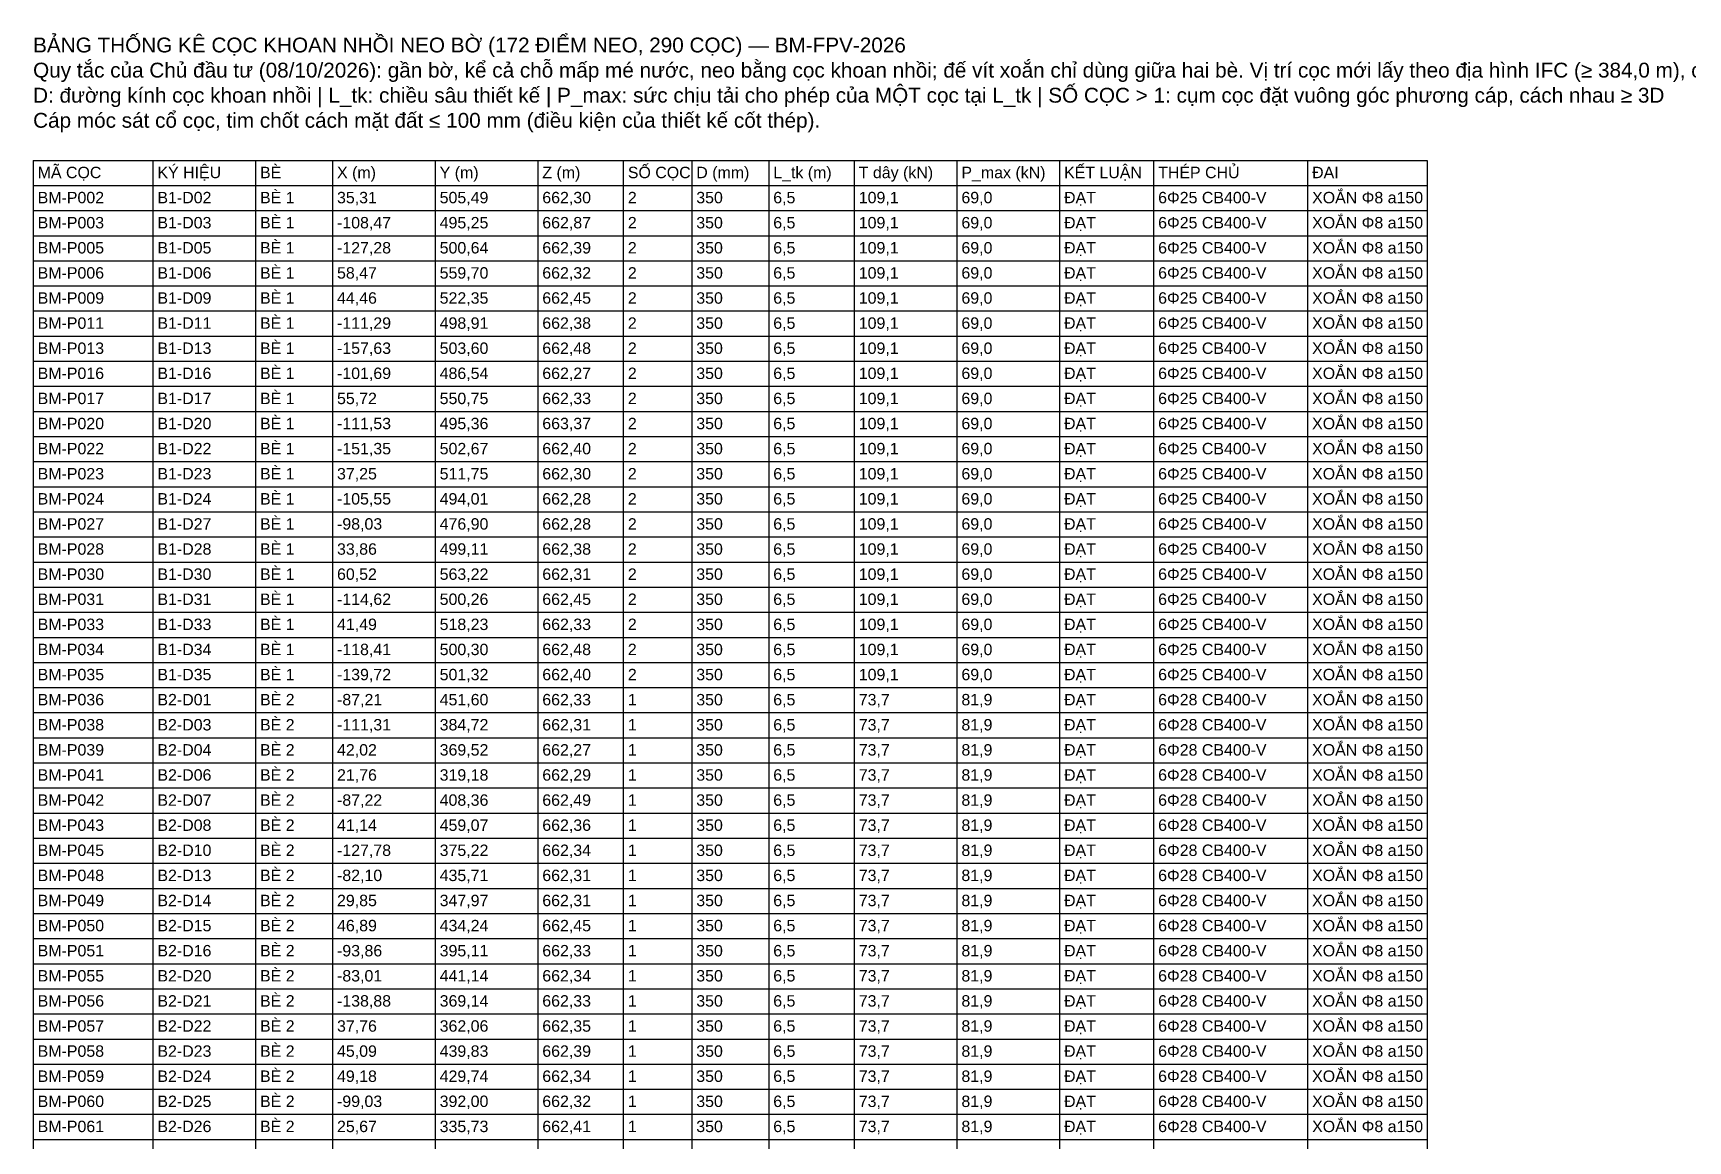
# Model space of a CAD drawing. Header units: metres. Extents: x -660 to 930, y -128 to 633.
# Drawn here: x 201 to 375.1, y 515.4 to 631.9 of the extents above; entities that cross this region are included whole.
import ezdxf

# ---------------------------------------------------------------- set-up
doc = ezdxf.new("R2010")
doc.units = ezdxf.units.M
doc.layers.add('07_BANG_THONG_KE_COC_BO', color=7, linetype='Continuous')
doc.styles.add('VN', font='arial.ttf')

msp = doc.modelspace()

# ---------------------------------------------------------------- linework, layer by layer
at = {"layer": '07_BANG_THONG_KE_COC_BO'}
for p, q in [((200.97, 618.488), (347.67, 618.488)), ((200.97, 618.488), (200.97, 161.768)), ((213.57, 618.488), (213.57, 161.768)), ((224.37, 618.488), (224.37, 161.768)), ((232.47, 618.488), (232.47, 161.768)), ((243.27, 618.488), (243.27, 161.768)), ((254.07, 618.488), (254.07, 161.768)), ((263.07, 618.488), (263.07, 161.768)), ((270.27, 618.488), (270.27, 161.768)), ((278.37, 618.488), (278.37, 161.768)), ((287.37, 618.488), (287.37, 161.768)), ((298.17, 618.488), (298.17, 161.768)), ((308.97, 618.488), (308.97, 161.768)), ((318.87, 618.488), (318.87, 161.768)), ((335.07, 618.488), (335.07, 161.768)), ((347.67, 618.488), (347.67, 161.768)), ((200.97, 615.848), (347.67, 615.848)), ((200.97, 613.208), (347.67, 613.208)), ((200.97, 610.568), (347.67, 610.568)), ((200.97, 607.928), (347.67, 607.928)), ((200.97, 605.288), (347.67, 605.288)), ((200.97, 602.648), (347.67, 602.648)), ((200.97, 600.008), (347.67, 600.008)), ((200.97, 597.368), (347.67, 597.368)), ((200.97, 594.728), (347.67, 594.728)), ((200.97, 592.088), (347.67, 592.088)), ((200.97, 589.448), (347.67, 589.448)), ((200.97, 586.808), (347.67, 586.808)), ((200.97, 584.168), (347.67, 584.168)), ((200.97, 581.528), (347.67, 581.528)), ((200.97, 578.888), (347.67, 578.888)), ((200.97, 576.248), (347.67, 576.248)), ((200.97, 573.608), (347.67, 573.608)), ((200.97, 570.968), (347.67, 570.968)), ((200.97, 568.328), (347.67, 568.328)), ((200.97, 565.688), (347.67, 565.688)), ((200.97, 563.048), (347.67, 563.048)), ((200.97, 560.408), (347.67, 560.408)), ((200.97, 557.768), (347.67, 557.768)), ((200.97, 555.128), (347.67, 555.128)), ((200.97, 552.488), (347.67, 552.488)), ((200.97, 549.848), (347.67, 549.848)), ((200.97, 547.208), (347.67, 547.208)), ((200.97, 544.568), (347.67, 544.568)), ((200.97, 541.928), (347.67, 541.928)), ((200.97, 539.288), (347.67, 539.288)), ((200.97, 536.648), (347.67, 536.648)), ((200.97, 534.008), (347.67, 534.008)), ((200.97, 531.368), (347.67, 531.368)), ((200.97, 528.728), (347.67, 528.728)), ((200.97, 526.088), (347.67, 526.088)), ((200.97, 523.448), (347.67, 523.448)), ((200.97, 520.808), (347.67, 520.808)), ((200.97, 518.168), (347.67, 518.168)), ((200.97, 515.528), (347.67, 515.528))]:
    msp.add_line(p, q, dxfattribs=at)

# ---------------------------------------------------------------- texts
at = {"layer": '07_BANG_THONG_KE_COC_BO', "style": 'VN'}
for s, height, p in [('BẢNG THỐNG KÊ CỌC KHOAN NHỒI NEO BỜ (172 ĐIỂM NEO, 290 CỌC) — BM-FPV-2026', 1.56, (200.97, 629.84)), ('Quy tắc của Chủ đầu tư (08/10/2026): gần bờ, kể cả chỗ mấp mé nước, neo bằng cọc khoan nhồi; đế vít xoắn chỉ dùng giữa hai bè. Vị trí cọc mới lấy theo địa hình IFC (≥ 384,0 m), chưa phải khảo sát.', 1.56, (200.97, 627.2)), ('D: đường kính cọc khoan nhồi | L_tk: chiều sâu thiết kế | P_max: sức chịu tải cho phép của MỘT cọc tại L_tk | SỐ CỌC > 1: cụm cọc đặt vuông góc phương cáp, cách nhau ≥ 3D', 1.56, (200.97, 624.56)), ('Cáp móc sát cổ cọc, tim chốt cách mặt đất ≤ 100 mm (điều kiện của thiết kế cốt thép).', 1.56, (200.97, 621.92)), ('MÃ CỌC', 1.2, (201.45, 616.616)), ('KÝ HIỆU', 1.2, (214.05, 616.616)), ('SỐ CỌC', 1.2, (263.55, 616.616)), ('KẾT LUẬN', 1.2, (309.45, 616.616)), ('THÉP CHỦ', 1.2, (319.35, 616.616)), ('BÈ', 1.2, (224.85, 616.616)), ('X (m)', 1.2, (232.95, 616.616)), ('Y (m)', 1.2, (243.75, 616.616)), ('Z (m)', 1.2, (254.55, 616.616)), ('D (mm)', 1.2, (270.75, 616.616)), ('L_tk (m)', 1.2, (278.85, 616.616)), ('T dây (kN)', 1.2, (287.85, 616.616)), ('P_max (kN)', 1.2, (298.65, 616.616)), ('ĐAI', 1.2, (335.55, 616.616)), ('BM-P002', 1.2, (201.45, 613.976)), ('B1-D02', 1.2, (214.05, 613.976)), ('BÈ 1', 1.2, (224.85, 613.976)), ('35,31', 1.2, (232.95, 613.976)), ('505,49', 1.2, (243.75, 613.976)), ('662,30', 1.2, (254.55, 613.976)), ('2', 1.2, (263.55, 613.976)), ('350', 1.2, (270.75, 613.976)), ('6,5', 1.2, (278.85, 613.976)), ('109,1', 1.2, (287.85, 613.976)), ('69,0', 1.2, (298.65, 613.976)), ('ĐẠT', 1.2, (309.45, 613.976)), ('6Φ25 CB400-V', 1.2, (319.35, 613.976)), ('XOẮN Φ8 a150', 1.2, (335.55, 613.976)), ('BM-P003', 1.2, (201.45, 611.336)), ('B1-D03', 1.2, (214.05, 611.336)), ('BÈ 1', 1.2, (224.85, 611.336)), ('-108,47', 1.2, (232.95, 611.336)), ('495,25', 1.2, (243.75, 611.336)), ('662,87', 1.2, (254.55, 611.336)), ('2', 1.2, (263.55, 611.336)), ('350', 1.2, (270.75, 611.336)), ('6,5', 1.2, (278.85, 611.336)), ('109,1', 1.2, (287.85, 611.336)), ('69,0', 1.2, (298.65, 611.336)), ('ĐẠT', 1.2, (309.45, 611.336)), ('6Φ25 CB400-V', 1.2, (319.35, 611.336)), ('XOẮN Φ8 a150', 1.2, (335.55, 611.336)), ('BM-P005', 1.2, (201.45, 608.696)), ('B1-D05', 1.2, (214.05, 608.696)), ('BÈ 1', 1.2, (224.85, 608.696)), ('-127,28', 1.2, (232.95, 608.696)), ('500,64', 1.2, (243.75, 608.696)), ('662,39', 1.2, (254.55, 608.696)), ('2', 1.2, (263.55, 608.696)), ('350', 1.2, (270.75, 608.696)), ('6,5', 1.2, (278.85, 608.696)), ('109,1', 1.2, (287.85, 608.696)), ('69,0', 1.2, (298.65, 608.696)), ('ĐẠT', 1.2, (309.45, 608.696)), ('6Φ25 CB400-V', 1.2, (319.35, 608.696)), ('XOẮN Φ8 a150', 1.2, (335.55, 608.696)), ('BM-P006', 1.2, (201.45, 606.056)), ('B1-D06', 1.2, (214.05, 606.056)), ('BÈ 1', 1.2, (224.85, 606.056)), ('58,47', 1.2, (232.95, 606.056)), ('559,70', 1.2, (243.75, 606.056)), ('662,32', 1.2, (254.55, 606.056)), ('2', 1.2, (263.55, 606.056)), ('350', 1.2, (270.75, 606.056)), ('6,5', 1.2, (278.85, 606.056)), ('109,1', 1.2, (287.85, 606.056)), ('69,0', 1.2, (298.65, 606.056)), ('ĐẠT', 1.2, (309.45, 606.056)), ('6Φ25 CB400-V', 1.2, (319.35, 606.056)), ('XOẮN Φ8 a150', 1.2, (335.55, 606.056)), ('BM-P009', 1.2, (201.45, 603.416)), ('B1-D09', 1.2, (214.05, 603.416)), ('BÈ 1', 1.2, (224.85, 603.416)), ('44,46', 1.2, (232.95, 603.416)), ('522,35', 1.2, (243.75, 603.416)), ('662,45', 1.2, (254.55, 603.416)), ('2', 1.2, (263.55, 603.416)), ('350', 1.2, (270.75, 603.416)), ('6,5', 1.2, (278.85, 603.416)), ('109,1', 1.2, (287.85, 603.416)), ('69,0', 1.2, (298.65, 603.416)), ('ĐẠT', 1.2, (309.45, 603.416)), ('6Φ25 CB400-V', 1.2, (319.35, 603.416)), ('XOẮN Φ8 a150', 1.2, (335.55, 603.416)), ('BM-P011', 1.2, (201.45, 600.776)), ('B1-D11', 1.2, (214.05, 600.776)), ('BÈ 1', 1.2, (224.85, 600.776)), ('-111,29', 1.2, (232.95, 600.776)), ('498,91', 1.2, (243.75, 600.776)), ('662,38', 1.2, (254.55, 600.776)), ('2', 1.2, (263.55, 600.776)), ('350', 1.2, (270.75, 600.776)), ('6,5', 1.2, (278.85, 600.776)), ('109,1', 1.2, (287.85, 600.776)), ('69,0', 1.2, (298.65, 600.776)), ('ĐẠT', 1.2, (309.45, 600.776)), ('6Φ25 CB400-V', 1.2, (319.35, 600.776)), ('XOẮN Φ8 a150', 1.2, (335.55, 600.776)), ('BM-P013', 1.2, (201.45, 598.136)), ('B1-D13', 1.2, (214.05, 598.136)), ('BÈ 1', 1.2, (224.85, 598.136)), ('-157,63', 1.2, (232.95, 598.136)), ('503,60', 1.2, (243.75, 598.136)), ('662,48', 1.2, (254.55, 598.136)), ('2', 1.2, (263.55, 598.136)), ('350', 1.2, (270.75, 598.136)), ('6,5', 1.2, (278.85, 598.136)), ('109,1', 1.2, (287.85, 598.136)), ('69,0', 1.2, (298.65, 598.136)), ('ĐẠT', 1.2, (309.45, 598.136)), ('6Φ25 CB400-V', 1.2, (319.35, 598.136)), ('XOẮN Φ8 a150', 1.2, (335.55, 598.136)), ('BM-P016', 1.2, (201.45, 595.496)), ('B1-D16', 1.2, (214.05, 595.496)), ('BÈ 1', 1.2, (224.85, 595.496)), ('-101,69', 1.2, (232.95, 595.496)), ('486,54', 1.2, (243.75, 595.496)), ('662,27', 1.2, (254.55, 595.496)), ('2', 1.2, (263.55, 595.496)), ('350', 1.2, (270.75, 595.496)), ('6,5', 1.2, (278.85, 595.496)), ('109,1', 1.2, (287.85, 595.496)), ('69,0', 1.2, (298.65, 595.496)), ('ĐẠT', 1.2, (309.45, 595.496)), ('6Φ25 CB400-V', 1.2, (319.35, 595.496)), ('XOẮN Φ8 a150', 1.2, (335.55, 595.496)), ('BM-P017', 1.2, (201.45, 592.856)), ('B1-D17', 1.2, (214.05, 592.856)), ('BÈ 1', 1.2, (224.85, 592.856)), ('55,72', 1.2, (232.95, 592.856)), ('550,75', 1.2, (243.75, 592.856)), ('662,33', 1.2, (254.55, 592.856)), ('2', 1.2, (263.55, 592.856)), ('350', 1.2, (270.75, 592.856)), ('6,5', 1.2, (278.85, 592.856)), ('109,1', 1.2, (287.85, 592.856)), ('69,0', 1.2, (298.65, 592.856)), ('ĐẠT', 1.2, (309.45, 592.856)), ('6Φ25 CB400-V', 1.2, (319.35, 592.856)), ('XOẮN Φ8 a150', 1.2, (335.55, 592.856)), ('BM-P020', 1.2, (201.45, 590.216)), ('B1-D20', 1.2, (214.05, 590.216)), ('BÈ 1', 1.2, (224.85, 590.216)), ('-111,53', 1.2, (232.95, 590.216)), ('495,36', 1.2, (243.75, 590.216)), ('663,37', 1.2, (254.55, 590.216)), ('2', 1.2, (263.55, 590.216)), ('350', 1.2, (270.75, 590.216)), ('6,5', 1.2, (278.85, 590.216)), ('109,1', 1.2, (287.85, 590.216)), ('69,0', 1.2, (298.65, 590.216)), ('ĐẠT', 1.2, (309.45, 590.216)), ('6Φ25 CB400-V', 1.2, (319.35, 590.216)), ('XOẮN Φ8 a150', 1.2, (335.55, 590.216)), ('BM-P022', 1.2, (201.45, 587.576)), ('B1-D22', 1.2, (214.05, 587.576)), ('BÈ 1', 1.2, (224.85, 587.576)), ('-151,35', 1.2, (232.95, 587.576)), ('502,67', 1.2, (243.75, 587.576)), ('662,40', 1.2, (254.55, 587.576)), ('2', 1.2, (263.55, 587.576)), ('350', 1.2, (270.75, 587.576)), ('6,5', 1.2, (278.85, 587.576)), ('109,1', 1.2, (287.85, 587.576)), ('69,0', 1.2, (298.65, 587.576)), ('ĐẠT', 1.2, (309.45, 587.576)), ('6Φ25 CB400-V', 1.2, (319.35, 587.576)), ('XOẮN Φ8 a150', 1.2, (335.55, 587.576)), ('BM-P023', 1.2, (201.45, 584.936)), ('B1-D23', 1.2, (214.05, 584.936)), ('BÈ 1', 1.2, (224.85, 584.936)), ('37,25', 1.2, (232.95, 584.936)), ('511,75', 1.2, (243.75, 584.936)), ('662,30', 1.2, (254.55, 584.936)), ('2', 1.2, (263.55, 584.936)), ('350', 1.2, (270.75, 584.936)), ('6,5', 1.2, (278.85, 584.936)), ('109,1', 1.2, (287.85, 584.936)), ('69,0', 1.2, (298.65, 584.936)), ('ĐẠT', 1.2, (309.45, 584.936)), ('6Φ25 CB400-V', 1.2, (319.35, 584.936)), ('XOẮN Φ8 a150', 1.2, (335.55, 584.936)), ('BM-P024', 1.2, (201.45, 582.296)), ('B1-D24', 1.2, (214.05, 582.296)), ('BÈ 1', 1.2, (224.85, 582.296)), ('-105,55', 1.2, (232.95, 582.296)), ('494,01', 1.2, (243.75, 582.296)), ('662,28', 1.2, (254.55, 582.296)), ('2', 1.2, (263.55, 582.296)), ('350', 1.2, (270.75, 582.296)), ('6,5', 1.2, (278.85, 582.296)), ('109,1', 1.2, (287.85, 582.296)), ('69,0', 1.2, (298.65, 582.296)), ('ĐẠT', 1.2, (309.45, 582.296)), ('6Φ25 CB400-V', 1.2, (319.35, 582.296)), ('XOẮN Φ8 a150', 1.2, (335.55, 582.296)), ('BM-P027', 1.2, (201.45, 579.656)), ('B1-D27', 1.2, (214.05, 579.656)), ('BÈ 1', 1.2, (224.85, 579.656)), ('-98,03', 1.2, (232.95, 579.656)), ('476,90', 1.2, (243.75, 579.656)), ('662,28', 1.2, (254.55, 579.656)), ('2', 1.2, (263.55, 579.656)), ('350', 1.2, (270.75, 579.656)), ('6,5', 1.2, (278.85, 579.656)), ('109,1', 1.2, (287.85, 579.656)), ('69,0', 1.2, (298.65, 579.656)), ('ĐẠT', 1.2, (309.45, 579.656)), ('6Φ25 CB400-V', 1.2, (319.35, 579.656)), ('XOẮN Φ8 a150', 1.2, (335.55, 579.656)), ('BM-P028', 1.2, (201.45, 577.016)), ('B1-D28', 1.2, (214.05, 577.016)), ('BÈ 1', 1.2, (224.85, 577.016)), ('33,86', 1.2, (232.95, 577.016)), ('499,11', 1.2, (243.75, 577.016)), ('662,38', 1.2, (254.55, 577.016)), ('2', 1.2, (263.55, 577.016)), ('350', 1.2, (270.75, 577.016)), ('6,5', 1.2, (278.85, 577.016)), ('109,1', 1.2, (287.85, 577.016)), ('69,0', 1.2, (298.65, 577.016)), ('ĐẠT', 1.2, (309.45, 577.016)), ('6Φ25 CB400-V', 1.2, (319.35, 577.016)), ('XOẮN Φ8 a150', 1.2, (335.55, 577.016)), ('BM-P030', 1.2, (201.45, 574.376)), ('B1-D30', 1.2, (214.05, 574.376)), ('BÈ 1', 1.2, (224.85, 574.376)), ('60,52', 1.2, (232.95, 574.376)), ('563,22', 1.2, (243.75, 574.376)), ('662,31', 1.2, (254.55, 574.376)), ('2', 1.2, (263.55, 574.376)), ('350', 1.2, (270.75, 574.376)), ('6,5', 1.2, (278.85, 574.376)), ('109,1', 1.2, (287.85, 574.376)), ('69,0', 1.2, (298.65, 574.376)), ('ĐẠT', 1.2, (309.45, 574.376)), ('6Φ25 CB400-V', 1.2, (319.35, 574.376)), ('XOẮN Φ8 a150', 1.2, (335.55, 574.376)), ('BM-P031', 1.2, (201.45, 571.736)), ('B1-D31', 1.2, (214.05, 571.736)), ('BÈ 1', 1.2, (224.85, 571.736)), ('-114,62', 1.2, (232.95, 571.736)), ('500,26', 1.2, (243.75, 571.736)), ('662,45', 1.2, (254.55, 571.736)), ('2', 1.2, (263.55, 571.736)), ('350', 1.2, (270.75, 571.736)), ('6,5', 1.2, (278.85, 571.736)), ('109,1', 1.2, (287.85, 571.736)), ('69,0', 1.2, (298.65, 571.736)), ('ĐẠT', 1.2, (309.45, 571.736)), ('6Φ25 CB400-V', 1.2, (319.35, 571.736)), ('XOẮN Φ8 a150', 1.2, (335.55, 571.736)), ('BM-P033', 1.2, (201.45, 569.096)), ('B1-D33', 1.2, (214.05, 569.096)), ('BÈ 1', 1.2, (224.85, 569.096)), ('41,49', 1.2, (232.95, 569.096)), ('518,23', 1.2, (243.75, 569.096)), ('662,33', 1.2, (254.55, 569.096)), ('2', 1.2, (263.55, 569.096)), ('350', 1.2, (270.75, 569.096)), ('6,5', 1.2, (278.85, 569.096)), ('109,1', 1.2, (287.85, 569.096)), ('69,0', 1.2, (298.65, 569.096)), ('ĐẠT', 1.2, (309.45, 569.096)), ('6Φ25 CB400-V', 1.2, (319.35, 569.096)), ('XOẮN Φ8 a150', 1.2, (335.55, 569.096)), ('BM-P034', 1.2, (201.45, 566.456)), ('B1-D34', 1.2, (214.05, 566.456)), ('BÈ 1', 1.2, (224.85, 566.456)), ('-118,41', 1.2, (232.95, 566.456)), ('500,30', 1.2, (243.75, 566.456)), ('662,48', 1.2, (254.55, 566.456)), ('2', 1.2, (263.55, 566.456)), ('350', 1.2, (270.75, 566.456)), ('6,5', 1.2, (278.85, 566.456)), ('109,1', 1.2, (287.85, 566.456)), ('69,0', 1.2, (298.65, 566.456)), ('ĐẠT', 1.2, (309.45, 566.456)), ('6Φ25 CB400-V', 1.2, (319.35, 566.456)), ('XOẮN Φ8 a150', 1.2, (335.55, 566.456)), ('BM-P035', 1.2, (201.45, 563.816)), ('B1-D35', 1.2, (214.05, 563.816)), ('BÈ 1', 1.2, (224.85, 563.816)), ('-139,72', 1.2, (232.95, 563.816)), ('501,32', 1.2, (243.75, 563.816)), ('662,40', 1.2, (254.55, 563.816)), ('2', 1.2, (263.55, 563.816)), ('350', 1.2, (270.75, 563.816)), ('6,5', 1.2, (278.85, 563.816)), ('109,1', 1.2, (287.85, 563.816)), ('69,0', 1.2, (298.65, 563.816)), ('ĐẠT', 1.2, (309.45, 563.816)), ('6Φ25 CB400-V', 1.2, (319.35, 563.816)), ('XOẮN Φ8 a150', 1.2, (335.55, 563.816)), ('BÈ 2', 1.2, (224.85, 561.176)), ('XOẮN Φ8 a150', 1.2, (335.55, 561.176)), ('BM-P036', 1.2, (201.45, 561.176)), ('B2-D01', 1.2, (214.05, 561.176)), ('-87,21', 1.2, (232.95, 561.176)), ('451,60', 1.2, (243.75, 561.176)), ('662,33', 1.2, (254.55, 561.176)), ('1', 1.2, (263.55, 561.176)), ('350', 1.2, (270.75, 561.176)), ('6,5', 1.2, (278.85, 561.176)), ('73,7', 1.2, (287.85, 561.176)), ('81,9', 1.2, (298.65, 561.176)), ('ĐẠT', 1.2, (309.45, 561.176)), ('6Φ28 CB400-V', 1.2, (319.35, 561.176)), ('BM-P038', 1.2, (201.45, 558.536)), ('B2-D03', 1.2, (214.05, 558.536)), ('BÈ 2', 1.2, (224.85, 558.536)), ('-111,31', 1.2, (232.95, 558.536)), ('384,72', 1.2, (243.75, 558.536)), ('662,31', 1.2, (254.55, 558.536)), ('1', 1.2, (263.55, 558.536)), ('350', 1.2, (270.75, 558.536)), ('6,5', 1.2, (278.85, 558.536)), ('73,7', 1.2, (287.85, 558.536)), ('81,9', 1.2, (298.65, 558.536)), ('ĐẠT', 1.2, (309.45, 558.536)), ('6Φ28 CB400-V', 1.2, (319.35, 558.536)), ('XOẮN Φ8 a150', 1.2, (335.55, 558.536)), ('BÈ 2', 1.2, (224.85, 555.896)), ('XOẮN Φ8 a150', 1.2, (335.55, 555.896)), ('BM-P039', 1.2, (201.45, 555.896)), ('B2-D04', 1.2, (214.05, 555.896)), ('42,02', 1.2, (232.95, 555.896)), ('369,52', 1.2, (243.75, 555.896)), ('662,27', 1.2, (254.55, 555.896)), ('1', 1.2, (263.55, 555.896)), ('350', 1.2, (270.75, 555.896)), ('6,5', 1.2, (278.85, 555.896)), ('73,7', 1.2, (287.85, 555.896)), ('81,9', 1.2, (298.65, 555.896)), ('ĐẠT', 1.2, (309.45, 555.896)), ('6Φ28 CB400-V', 1.2, (319.35, 555.896)), ('BM-P041', 1.2, (201.45, 553.256)), ('B2-D06', 1.2, (214.05, 553.256)), ('BÈ 2', 1.2, (224.85, 553.256)), ('21,76', 1.2, (232.95, 553.256)), ('319,18', 1.2, (243.75, 553.256)), ('662,29', 1.2, (254.55, 553.256)), ('1', 1.2, (263.55, 553.256)), ('350', 1.2, (270.75, 553.256)), ('6,5', 1.2, (278.85, 553.256)), ('73,7', 1.2, (287.85, 553.256)), ('81,9', 1.2, (298.65, 553.256)), ('ĐẠT', 1.2, (309.45, 553.256)), ('6Φ28 CB400-V', 1.2, (319.35, 553.256)), ('XOẮN Φ8 a150', 1.2, (335.55, 553.256)), ('BÈ 2', 1.2, (224.85, 550.616)), ('XOẮN Φ8 a150', 1.2, (335.55, 550.616)), ('BM-P042', 1.2, (201.45, 550.616)), ('B2-D07', 1.2, (214.05, 550.616)), ('-87,22', 1.2, (232.95, 550.616)), ('408,36', 1.2, (243.75, 550.616)), ('662,49', 1.2, (254.55, 550.616)), ('1', 1.2, (263.55, 550.616)), ('350', 1.2, (270.75, 550.616)), ('6,5', 1.2, (278.85, 550.616)), ('73,7', 1.2, (287.85, 550.616)), ('81,9', 1.2, (298.65, 550.616)), ('ĐẠT', 1.2, (309.45, 550.616)), ('6Φ28 CB400-V', 1.2, (319.35, 550.616)), ('BM-P043', 1.2, (201.45, 547.976)), ('B2-D08', 1.2, (214.05, 547.976)), ('BÈ 2', 1.2, (224.85, 547.976)), ('41,14', 1.2, (232.95, 547.976)), ('459,07', 1.2, (243.75, 547.976)), ('662,36', 1.2, (254.55, 547.976)), ('1', 1.2, (263.55, 547.976)), ('350', 1.2, (270.75, 547.976)), ('6,5', 1.2, (278.85, 547.976)), ('73,7', 1.2, (287.85, 547.976)), ('81,9', 1.2, (298.65, 547.976)), ('ĐẠT', 1.2, (309.45, 547.976)), ('6Φ28 CB400-V', 1.2, (319.35, 547.976)), ('XOẮN Φ8 a150', 1.2, (335.55, 547.976)), ('BÈ 2', 1.2, (224.85, 545.336)), ('XOẮN Φ8 a150', 1.2, (335.55, 545.336)), ('BM-P045', 1.2, (201.45, 545.336)), ('B2-D10', 1.2, (214.05, 545.336)), ('-127,78', 1.2, (232.95, 545.336)), ('375,22', 1.2, (243.75, 545.336)), ('662,34', 1.2, (254.55, 545.336)), ('1', 1.2, (263.55, 545.336)), ('350', 1.2, (270.75, 545.336)), ('6,5', 1.2, (278.85, 545.336)), ('73,7', 1.2, (287.85, 545.336)), ('81,9', 1.2, (298.65, 545.336)), ('ĐẠT', 1.2, (309.45, 545.336)), ('6Φ28 CB400-V', 1.2, (319.35, 545.336)), ('BM-P048', 1.2, (201.45, 542.696)), ('B2-D13', 1.2, (214.05, 542.696)), ('BÈ 2', 1.2, (224.85, 542.696)), ('-82,10', 1.2, (232.95, 542.696)), ('435,71', 1.2, (243.75, 542.696)), ('662,31', 1.2, (254.55, 542.696)), ('1', 1.2, (263.55, 542.696)), ('350', 1.2, (270.75, 542.696)), ('6,5', 1.2, (278.85, 542.696)), ('73,7', 1.2, (287.85, 542.696)), ('81,9', 1.2, (298.65, 542.696)), ('ĐẠT', 1.2, (309.45, 542.696)), ('6Φ28 CB400-V', 1.2, (319.35, 542.696)), ('XOẮN Φ8 a150', 1.2, (335.55, 542.696)), ('BÈ 2', 1.2, (224.85, 540.056)), ('XOẮN Φ8 a150', 1.2, (335.55, 540.056)), ('BM-P049', 1.2, (201.45, 540.056)), ('B2-D14', 1.2, (214.05, 540.056)), ('29,85', 1.2, (232.95, 540.056)), ('347,97', 1.2, (243.75, 540.056)), ('662,31', 1.2, (254.55, 540.056)), ('1', 1.2, (263.55, 540.056)), ('350', 1.2, (270.75, 540.056)), ('6,5', 1.2, (278.85, 540.056)), ('73,7', 1.2, (287.85, 540.056)), ('81,9', 1.2, (298.65, 540.056)), ('ĐẠT', 1.2, (309.45, 540.056)), ('6Φ28 CB400-V', 1.2, (319.35, 540.056)), ('BM-P050', 1.2, (201.45, 537.416)), ('B2-D15', 1.2, (214.05, 537.416)), ('BÈ 2', 1.2, (224.85, 537.416)), ('46,89', 1.2, (232.95, 537.416)), ('434,24', 1.2, (243.75, 537.416)), ('662,45', 1.2, (254.55, 537.416)), ('1', 1.2, (263.55, 537.416)), ('350', 1.2, (270.75, 537.416)), ('6,5', 1.2, (278.85, 537.416)), ('73,7', 1.2, (287.85, 537.416)), ('81,9', 1.2, (298.65, 537.416)), ('ĐẠT', 1.2, (309.45, 537.416)), ('6Φ28 CB400-V', 1.2, (319.35, 537.416)), ('XOẮN Φ8 a150', 1.2, (335.55, 537.416)), ('XOẮN Φ8 a150', 1.2, (335.55, 534.776)), ('BM-P051', 1.2, (201.45, 534.776)), ('B2-D16', 1.2, (214.05, 534.776)), ('BÈ 2', 1.2, (224.85, 534.776)), ('-93,86', 1.2, (232.95, 534.776)), ('395,11', 1.2, (243.75, 534.776)), ('662,33', 1.2, (254.55, 534.776)), ('1', 1.2, (263.55, 534.776)), ('350', 1.2, (270.75, 534.776)), ('6,5', 1.2, (278.85, 534.776)), ('73,7', 1.2, (287.85, 534.776)), ('81,9', 1.2, (298.65, 534.776)), ('ĐẠT', 1.2, (309.45, 534.776)), ('6Φ28 CB400-V', 1.2, (319.35, 534.776)), ('BM-P055', 1.2, (201.45, 532.136)), ('B2-D20', 1.2, (214.05, 532.136)), ('BÈ 2', 1.2, (224.85, 532.136)), ('-83,01', 1.2, (232.95, 532.136)), ('441,14', 1.2, (243.75, 532.136)), ('662,34', 1.2, (254.55, 532.136)), ('1', 1.2, (263.55, 532.136)), ('350', 1.2, (270.75, 532.136)), ('6,5', 1.2, (278.85, 532.136)), ('73,7', 1.2, (287.85, 532.136)), ('81,9', 1.2, (298.65, 532.136)), ('ĐẠT', 1.2, (309.45, 532.136)), ('6Φ28 CB400-V', 1.2, (319.35, 532.136)), ('XOẮN Φ8 a150', 1.2, (335.55, 532.136)), ('BM-P056', 1.2, (201.45, 529.496)), ('B2-D21', 1.2, (214.05, 529.496)), ('BÈ 2', 1.2, (224.85, 529.496)), ('-138,88', 1.2, (232.95, 529.496)), ('369,14', 1.2, (243.75, 529.496)), ('662,33', 1.2, (254.55, 529.496)), ('1', 1.2, (263.55, 529.496)), ('350', 1.2, (270.75, 529.496)), ('6,5', 1.2, (278.85, 529.496)), ('73,7', 1.2, (287.85, 529.496)), ('81,9', 1.2, (298.65, 529.496)), ('ĐẠT', 1.2, (309.45, 529.496)), ('6Φ28 CB400-V', 1.2, (319.35, 529.496)), ('XOẮN Φ8 a150', 1.2, (335.55, 529.496)), ('BM-P057', 1.2, (201.45, 526.856)), ('B2-D22', 1.2, (214.05, 526.856)), ('BÈ 2', 1.2, (224.85, 526.856)), ('37,76', 1.2, (232.95, 526.856)), ('362,06', 1.2, (243.75, 526.856)), ('662,35', 1.2, (254.55, 526.856)), ('1', 1.2, (263.55, 526.856)), ('350', 1.2, (270.75, 526.856)), ('6,5', 1.2, (278.85, 526.856)), ('73,7', 1.2, (287.85, 526.856)), ('81,9', 1.2, (298.65, 526.856)), ('ĐẠT', 1.2, (309.45, 526.856)), ('6Φ28 CB400-V', 1.2, (319.35, 526.856)), ('XOẮN Φ8 a150', 1.2, (335.55, 526.856)), ('BM-P058', 1.2, (201.45, 524.216)), ('B2-D23', 1.2, (214.05, 524.216)), ('BÈ 2', 1.2, (224.85, 524.216)), ('45,09', 1.2, (232.95, 524.216)), ('439,83', 1.2, (243.75, 524.216)), ('662,39', 1.2, (254.55, 524.216)), ('1', 1.2, (263.55, 524.216)), ('350', 1.2, (270.75, 524.216)), ('6,5', 1.2, (278.85, 524.216)), ('73,7', 1.2, (287.85, 524.216)), ('81,9', 1.2, (298.65, 524.216)), ('ĐẠT', 1.2, (309.45, 524.216)), ('6Φ28 CB400-V', 1.2, (319.35, 524.216)), ('XOẮN Φ8 a150', 1.2, (335.55, 524.216)), ('BM-P059', 1.2, (201.45, 521.576)), ('B2-D24', 1.2, (214.05, 521.576)), ('BÈ 2', 1.2, (224.85, 521.576)), ('49,18', 1.2, (232.95, 521.576)), ('429,74', 1.2, (243.75, 521.576)), ('662,34', 1.2, (254.55, 521.576)), ('1', 1.2, (263.55, 521.576)), ('350', 1.2, (270.75, 521.576)), ('6,5', 1.2, (278.85, 521.576)), ('73,7', 1.2, (287.85, 521.576)), ('81,9', 1.2, (298.65, 521.576)), ('ĐẠT', 1.2, (309.45, 521.576)), ('6Φ28 CB400-V', 1.2, (319.35, 521.576)), ('XOẮN Φ8 a150', 1.2, (335.55, 521.576)), ('BM-P060', 1.2, (201.45, 518.936)), ('B2-D25', 1.2, (214.05, 518.936)), ('BÈ 2', 1.2, (224.85, 518.936)), ('-99,03', 1.2, (232.95, 518.936)), ('392,00', 1.2, (243.75, 518.936)), ('662,32', 1.2, (254.55, 518.936)), ('1', 1.2, (263.55, 518.936)), ('350', 1.2, (270.75, 518.936)), ('6,5', 1.2, (278.85, 518.936)), ('73,7', 1.2, (287.85, 518.936)), ('81,9', 1.2, (298.65, 518.936)), ('ĐẠT', 1.2, (309.45, 518.936)), ('6Φ28 CB400-V', 1.2, (319.35, 518.936)), ('XOẮN Φ8 a150', 1.2, (335.55, 518.936)), ('BM-P061', 1.2, (201.45, 516.296)), ('B2-D26', 1.2, (214.05, 516.296)), ('BÈ 2', 1.2, (224.85, 516.296)), ('25,67', 1.2, (232.95, 516.296)), ('335,73', 1.2, (243.75, 516.296)), ('662,41', 1.2, (254.55, 516.296)), ('1', 1.2, (263.55, 516.296)), ('350', 1.2, (270.75, 516.296)), ('6,5', 1.2, (278.85, 516.296)), ('73,7', 1.2, (287.85, 516.296)), ('81,9', 1.2, (298.65, 516.296)), ('ĐẠT', 1.2, (309.45, 516.296)), ('6Φ28 CB400-V', 1.2, (319.35, 516.296)), ('XOẮN Φ8 a150', 1.2, (335.55, 516.296))]:
    msp.add_text(s, height=height, dxfattribs=at).set_placement(p)

doc.saveas('drawing.dxf')
